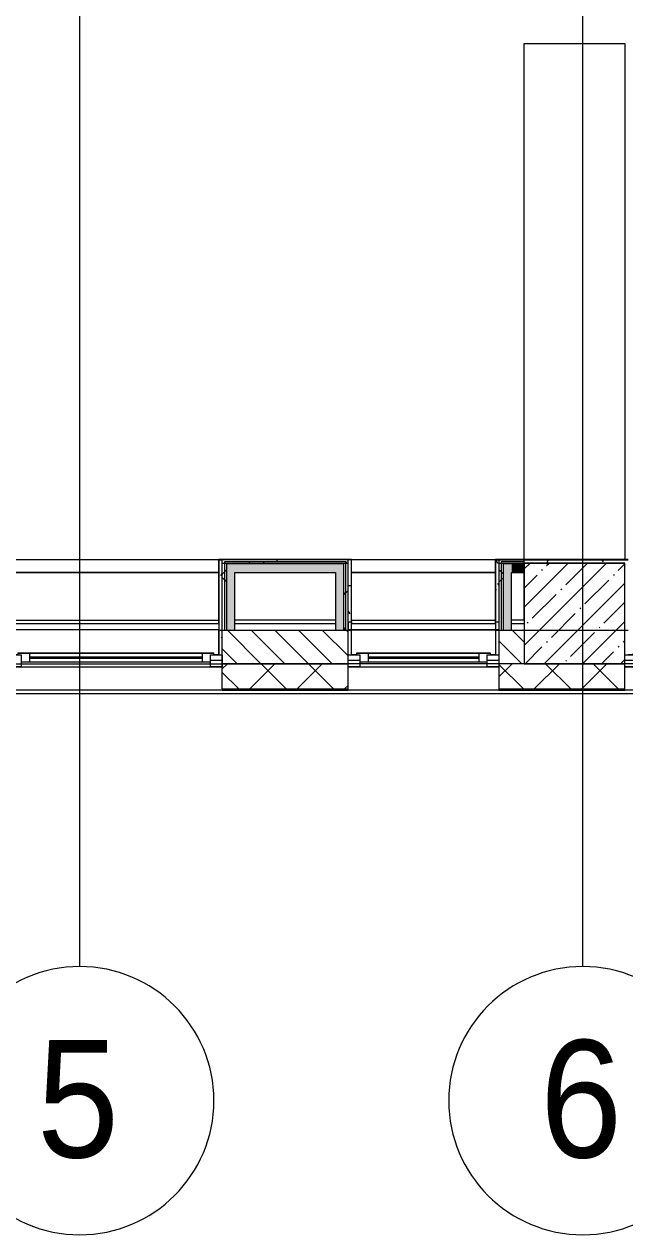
# Model space of a CAD drawing. Header units: millimetres. Extents: x -249154 to 415037, y -45458 to 354837.
# Drawn here: x 13744 to 17325, y -3642 to 3578 of the extents above; entities that cross this region are included whole.
import ezdxf

# ---------------------------------------------------------------- set-up
doc = ezdxf.new("R2010")
doc.units = ezdxf.units.MM
for name, color, linetype, lineweight in [('A-FLOR', 7, 'Continuous', 9), ('A-GLAZ', 7, 'Continuous', 9), ('A-GLAZ-1', 7, 'Continuous', 5), ('A-WALL', 7, 'Continuous', 5), ('I-WALL', 7, 'Continuous', 5), ('S-COLS-1', 7, 'Continuous', 5), ('Оси', 7, 'Continuous', 9), ('Оси-1', 7, 'Continuous', 20)]:
    doc.layers.add(name, color=color, linetype=linetype, lineweight=lineweight)
doc.layers.add('A-WALL-1', color=9, linetype='Continuous', lineweight=5, true_color=0x808080)
doc.layers.add('A-WALL-FNSH-1', color=9, linetype='Continuous', lineweight=5, true_color=0x808080)
doc.styles.add('Arial', font='arial.ttf', dxfattribs={"width": 0.9, "height": 700})
pattern_1 = [(0, (64.7, -136.06), (243.84, 60.96), [20.117, -162.763, 20.117, -162.763, -975.36]), (0, (64.7, -136.06), (243.84, 60.96), [-365.76, 20.117, -345.643, 20.117, -162.763, -426.72]), (0, (64.7, -136.06), (243.84, 60.96), [-914.4, 20.117, -101.803, 20.117, -284.683]), (120, (156.14, -105.58), (-174.7129, 180.69163), [20.117, -162.763, 20.117, -162.763, -975.36]), (120, (156.14, -105.58), (-174.7129, 180.69163), [-365.76, 20.117, -345.643, 20.117, -162.763, -426.72]), (120, (156.14, -105.58), (-174.7129, 180.69163), [-914.4, 20.117, -101.803, 20.117, -284.683]), (240, (186.62, 16.34), (-69.1271, -241.65163), [20.117, -162.763, 20.117, -162.763, -975.36]), (240, (186.62, 16.34), (-69.1271, -241.65163), [-365.76, 20.117, -345.643, 20.117, -162.763, -426.72]), (240, (186.62, 16.34), (-69.1271, -241.65163), [-914.4, 20.117, -101.803, 20.117, -284.683])]
pattern_2 = [(45, (64.7, -136.06), (-212.132, 212.132), []), (135, (64.7, -136.06), (-212.132, -212.132), [])]

# ---------------------------------------------------------------- blocks, each defined once
blk = doc.blocks.new('120_Окно_СКБ_2Ст - 120_Окно_СКБ_2Ст 2100х2500 _мал створка справа_-V24-Объем проектирования 1 этажа')
at = {"layer": 'A-GLAZ'}
for p, q in [((-1050, -127), (-1050, -57)), ((-1050, -57), (-980, -57)), ((-980, -57), (-980, -127)), ((150, -127), (150, -57)), ((150, -57), (220, -57)), ((220, -57), (220, -127)), ((980, -127), (980, -57)), ((980, -57), (1050, -57)), ((1050, -57), (1050, -127)), ((-980, -127), (-1050, -127)), ((-980, -127), (-1000, -127)), ((-1000, -127), (-1000, -137)), ((-1000, -137), (170, -137)), ((170, -137), (-1000, -137)), ((150, -87), (-980, -87)), ((-980, -87), (-980, -127)), ((-930, -137), (-930, -87)), ((100, -137), (100, -87)), ((150, -127), (150, -87)), ((220, -127), (150, -127)), ((170, -127), (150, -127)), ((170, -137), (170, -127)), ((220, -127), (200, -127)), ((200, -127), (200, -137)), ((200, -137), (1000, -137)), ((1000, -137), (200, -137)), ((980, -87), (220, -87)), ((220, -87), (220, -127)), ((270, -137), (270, -87)), ((930, -137), (930, -87)), ((980, -127), (980, -87)), ((1050, -127), (980, -127)), ((1000, -127), (980, -127)), ((1000, -137), (1000, -127))]:
    blk.add_line(p, q, dxfattribs=at)
at = {"layer": 'A-GLAZ-1'}
for p, q in [((1050, -57), (-1050, -57)), ((-1030, -127), (-1000, -127)), ((-930, -107), (100, -107)), ((100, -117), (-930, -117)), ((170, -127), (200, -127)), ((270, -107), (930, -107)), ((930, -117), (270, -117)), ((1000, -127), (1030, -127))]:
    blk.add_line(p, q, dxfattribs=at)
blk = doc.blocks.new('120_Окно_СКБ_1Ст - 120_Окно_СКБ_1Ст 900х2500_h_-V46-Объем проектирования 1 этажа')
at = {"layer": 'A-GLAZ'}
for p, q in [((-450, -127), (-450, -57)), ((-450, -57), (-380, -57)), ((-380, -57), (-380, -127)), ((380, -127), (380, -57)), ((380, -57), (450, -57)), ((450, -57), (450, -127)), ((-380, -127), (-450, -127)), ((-380, -127), (-400, -127)), ((-400, -127), (-400, -137)), ((-400, -137), (400, -137)), ((400, -137), (-400, -137)), ((380, -87), (-380, -87)), ((-380, -87), (-380, -127)), ((-330, -137), (-330, -87)), ((330, -137), (330, -87)), ((380, -127), (380, -87)), ((450, -127), (380, -127)), ((400, -127), (380, -127)), ((400, -137), (400, -127))]:
    blk.add_line(p, q, dxfattribs=at)
at = {"layer": 'A-GLAZ-1'}
for p, q in [((450, -57), (-450, -57)), ((-430, -127), (-400, -127)), ((-330, -107), (330, -107)), ((330, -117), (-330, -117)), ((400, -127), (430, -127))]:
    blk.add_line(p, q, dxfattribs=at)
blk = doc.blocks.new('120_Окно_СКБ_2Ст - 120_Окно_СКБ_2Ст 2100х2500 _мал створка справа_-22445857-Объем проектирования 1 этажа')
at = {"layer": 'A-GLAZ'}
for p, q in [((-1050, -127), (-1050, -57)), ((-1050, -57), (-980, -57)), ((-980, -57), (-980, -127)), ((150, -127), (150, -57)), ((150, -57), (220, -57)), ((220, -57), (220, -127)), ((980, -127), (980, -57)), ((980, -57), (1050, -57)), ((1050, -57), (1050, -127)), ((-980, -127), (-1050, -127)), ((-980, -127), (-1000, -127)), ((-1000, -127), (-1000, -137)), ((-1000, -137), (170, -137)), ((170, -137), (-1000, -137)), ((150, -87), (-980, -87)), ((-980, -87), (-980, -127)), ((-930, -137), (-930, -87)), ((100, -137), (100, -87)), ((150, -127), (150, -87)), ((220, -127), (150, -127)), ((170, -127), (150, -127)), ((170, -137), (170, -127)), ((220, -127), (200, -127)), ((200, -127), (200, -137)), ((200, -137), (1000, -137)), ((1000, -137), (200, -137)), ((980, -87), (220, -87)), ((220, -87), (220, -127)), ((270, -137), (270, -87)), ((930, -137), (930, -87)), ((980, -127), (980, -87)), ((1050, -127), (980, -127)), ((1000, -127), (980, -127)), ((1000, -137), (1000, -127))]:
    blk.add_line(p, q, dxfattribs=at)
at = {"layer": 'A-GLAZ-1'}
for p, q in [((1050, -57), (-1050, -57)), ((-1030, -127), (-1000, -127)), ((-930, -107), (100, -107)), ((100, -117), (-930, -117)), ((170, -127), (200, -127)), ((270, -107), (930, -107)), ((930, -117), (270, -117)), ((1000, -127), (1030, -127))]:
    blk.add_line(p, q, dxfattribs=at)
blk = doc.blocks.new('Зашивка приборов отопления19 - Зашивка приборов отопления-33282289-Объем проектирования 1 этажа')
at = {"layer": 'A-WALL'}
for p, q in [((12120, 520), (10060, 520)), ((10060, 445), (12120, 445)), ((12120, 445), (10060.9, 445)), ((10060.9, 445), (10060.9, 105)), ((10060.9, 105), (12120.2, 105))]:
    blk.add_line(p, q, dxfattribs=at)
blk = doc.blocks.new('Зашивка приборов отопления20 - Зашивка приборов отопления-33282357-Объем проектирования 1 этажа')
at = {"layer": 'A-WALL'}
for p, q in [((10940, 520), (10080, 520)), ((10940, 445), (10080, 445)), ((10080, 445), (10940, 445)), ((10060.9, 150), (10060.9, 105)), ((10060.9, 105), (10960, 105))]:
    blk.add_line(p, q, dxfattribs=at)
blk = doc.blocks.new('Ось сетки - D8-29747960-Объем проектирования 1 этажа')
at = {"layer": 'Оси-1'}
for start, end in [(360, 180), (180, 360)]:
    blk.add_arc((0, 0), 4, start, end, dxfattribs=at)

msp = doc.modelspace()

# ---------------------------------------------------------------- hatches: boundary and pattern name
at = {"layer": 'A-WALL'}
h = msp.add_hatch(dxfattribs=at)
h.set_pattern_fill('FP_2', color=256, style=0, pattern_type=2)
h.set_pattern_definition([(135, (64.7, -136.06), (-70.71068, -70.71068), [])])
h.paths.add_polyline_path([(7724.7, -236.1), (7724.7, -36.1), (6894.7, -36.1), (6894.7, -236.1)])
h.paths.add_polyline_path([(19424.7, -236.1), (20774.7, -236.1), (20774.7, -36.1), (19424.7, -36.1), (19424.7, -216.1)])
h.paths.add_polyline_path([(14924.7, -236.1), (15674.7, -236.1), (15674.7, -36.1), (14924.7, -36.1), (14924.7, -216.1)])
h.paths.add_polyline_path([(16574.7, -236.1), (16724.7, -236.1), (16724.7, -36.1), (16574.7, -36.1), (16574.7, -234.1)])
h.paths.add_polyline_path([(21674.7, -236.1), (21974.7, -236.1), (21974.7, -36.1), (21674.7, -36.1), (21674.7, -216.1)])
h.paths.add_polyline_path([(9974.7, -236.1), (9974.7, -36.1), (9224.4, -36.1), (9224.4, -236.1), (9424.4, -236.1)])
h.paths.add_polyline_path([(22574.7, -236.1), (22699.7, -236.1), (22699.7, -36.1), (22574.7, -36.1), (22574.7, -216.1)])
h.paths.add_polyline_path([(12120.3, -236.1), (12224.7, -236.1), (12224.7, -36.1), (12074.7, -36.1), (12074.7, -236.1)])
h.paths.add_polyline_path([(27374.7, -236.1), (28374.4, -236.1), (28374.4, -36.1), (27374.7, -36.1), (27374.7, -216.1)])
h.paths.add_polyline_path([(26474.7, -236.1), (26474.7, -36.1), (26224.7, -36.1), (26224.7, -236.1)])
h.paths.add_polyline_path([(25499.7, -236.1), (25624.7, -236.1), (25624.7, -36.1), (25499.7, -36.1), (25499.7, -216.1)])
h = msp.add_hatch(dxfattribs=at)
h.set_pattern_fill('FP_24', color=256, style=0, pattern_type=2)
h.set_pattern_definition([(45, (64.7, -136.06), (-141.42136, 141.42136), []), (135, (64.7, -136.06), (-141.42136, -141.42136), [])])
h.paths.add_polyline_path([(75756.8, -386.1), (75764.7, -386.1), (75764.7, -236.1), (74044.7, -236.1), (74044.7, -386.1), (75544.7, -386.1)])
h.paths.add_polyline_path([(70724.7, -386.1), (70724.7, -236.1), (67124.7, -236.1), (67124.7, -386.1), (69886.1, -386.1)])
h.paths.add_polyline_path([(72300.8, -386.1), (72344.7, -386.1), (72344.7, -236.1), (71624.7, -237.9), (71624.7, -386.1), (72144.7, -386.1)])
h.paths.add_polyline_path([(65224.7, -386.1), (66224.7, -386.1), (66224.7, -236.1), (65224.7, -236.1), (65224.7, -254.1)])
h.paths.add_polyline_path([(63774.7, -386.1), (64324.7, -386.1), (64324.7, -236.1), (63774.7, -236.1), (63774.7, -257.4)])
h.paths.add_polyline_path([(60974.7, -386.1), (61674.7, -386.1), (61674.7, -236.1), (60974.7, -236.1), (60974.7, -264.3)])
h.paths.add_polyline_path([(60074.7, -386.1), (60074.7, -236.1), (59324.7, -236.1), (59324.7, -386.1)])
h.paths.add_polyline_path([(57224.7, -386.1), (57224.7, -236.1), (56474.7, -236.1), (56474.7, -386.1)])
h.paths.add_polyline_path([(53374.7, -386.1), (53374.7, -236.1), (51936.2, -236.1), (51936.2, -386.1)])
h.paths.add_polyline_path([(49836.2, -386.1), (49836.2, -236.1), (49124.7, -236.1), (49124.7, -386.1), (49255.4, -386.1)])
h.paths.add_polyline_path([(48224.7, -386.1), (48224.7, -236.1), (47474.7, -236.1), (47474.7, -386.1)])
h.paths.add_polyline_path([(44374.7, -386.1), (44374.7, -236.1), (42802.2, -236.1), (42802.2, -386.1)])
h.paths.add_polyline_path([(38940.1, -386.1), (39104.7, -386.1), (39104.7, -236.1), (38054.7, -236.1), (38054.7, -386.1)])
h.paths.add_polyline_path([(40702.2, -386.1), (40702.2, -236.1), (40004.7, -236.1), (40004.7, -386.1)])
h.paths.add_polyline_path([(36877, -386.1), (37154.7, -386.1), (37154.7, -236.1), (36034.7, -236.1), (36034.7, -386.1)])
h.paths.add_polyline_path([(33934.7, -386.1), (33934.7, -236.1), (33074.7, -236.1), (33074.7, -386.1)])
h.paths.add_polyline_path([(30274.7, -386.1), (30274.7, -236.1), (29274.4, -236.1), (29274.4, -386.1)])
h.paths.add_polyline_path([(28374.4, -386.1), (28374.4, -236.1), (27374.7, -236.1), (27374.7, -386.1)])
h.paths.add_polyline_path([(26474.7, -386.1), (26474.7, -236.1), (25499.7, -236.1), (25499.7, -386.1)])
h.paths.add_polyline_path([(22699.7, -386.1), (22699.7, -236.1), (21674.7, -236.1), (21674.7, -386.1)])
h.paths.add_polyline_path([(19424.7, -386.1), (20774.7, -386.1), (20774.7, -236.1), (19424.7, -236.1), (19424.7, -367.6)])
h.paths.add_polyline_path([(17324.7, -386.1), (17324.7, -236.1), (16574.7, -236.1), (16574.7, -386.1)])
h.paths.add_polyline_path([(14924.7, -386.1), (15674.7, -386.1), (15674.7, -236.1), (14924.7, -236.1), (14924.7, -378.8)])
h.paths.add_polyline_path([(12120.3, -386.1), (12824.7, -384.1), (12824.7, -236.1), (12074.7, -236.1), (12074.7, -386.1)])
h.paths.add_polyline_path([(7994.1, -386.1), (8324.4, -386.1), (8324.4, -236.1), (6894.7, -236.1), (6894.7, -386.1), (7724.7, -386.1)])
h.paths.add_polyline_path([(9224.4, -386.1), (9974.7, -386.1), (9974.7, -236.1), (9224.4, -236.1), (9224.4, -254.1)])
h.paths.add_polyline_path([(174.7, -386.1), (3794.7, -386.1), (3794.7, -236.1), (-195.3, -236.1), (-195.3, -386.1), (-45.3, -386.1)])
at = {"layer": 'I-WALL'}
h = msp.add_hatch(dxfattribs=at)
h.set_pattern_fill('FP_191', color=256, style=0, pattern_type=2)
h.set_pattern_definition(pattern_1)
h.paths.add_polyline_path([(14904.7, -36.1), (14924.7, -36.1), (14924.7, 383.9), (14904.7, 383.9), (14904.7, -16.1)])
h = msp.add_hatch(dxfattribs=at)
h.set_pattern_fill('FP_191', color=256, style=0, pattern_type=2)
h.set_pattern_definition(pattern_1)
h.paths.add_polyline_path([(15649.7, 363.9), (15694.7, 363.9), (15694.7, 383.9), (14924.7, 383.9), (14924.7, 363.9), (15599.7, 363.9)])
h = msp.add_hatch(dxfattribs=at)
h.set_pattern_fill('FP_192', color=256, style=0, pattern_type=2)
h.set_pattern_definition(pattern_2)
h.paths.add_polyline_path([(14924.7, -36.1), (14937.2, -36.1), (14937, 363.9), (14924.7, 363.9), (14924.7, -16.1)])
h = msp.add_hatch(dxfattribs=at)
h.set_pattern_fill('FP_192', color=256, style=0, pattern_type=2)
h.set_pattern_definition(pattern_2)
h.paths.add_polyline_path([(14949.7, -36.1), (14949.7, 363.9), (14937.2, 363.9), (14937.2, -36.1)])
h = msp.add_hatch(dxfattribs=at)
h.set_pattern_fill('FP_192', color=256, style=0, pattern_type=2)
h.set_pattern_definition(pattern_2)
h.paths.add_polyline_path([(14999.7, 358.9), (15662.2, 358.9), (15662.2, 363.9), (14949.7, 363.9), (14949.7, 358.9), (14957, 358.9)])
h = msp.add_hatch(dxfattribs=at)
h.set_pattern_fill('FP_192', color=256, style=0, pattern_type=2)
h.set_pattern_definition(pattern_2)
h.paths.add_polyline_path([(15674.7, -36.1), (15674.7, 363.9), (15662.2, 363.9), (15662.2, -36.1)])
h = msp.add_hatch(dxfattribs=at)
h.set_pattern_fill('FP_191', color=256, style=0, pattern_type=2)
h.set_pattern_definition(pattern_1)
h.paths.add_polyline_path([(15675.6, 13.9), (15694.7, 13.9), (15694.7, 363.9), (15674.7, 363.9), (15674.7, 13.9)])
h = msp.add_hatch(dxfattribs=at)
h.set_pattern_fill('FP_191', color=256, style=0, pattern_type=2)
h.set_pattern_definition(pattern_1)
h.paths.add_polyline_path([(16554.7, 363.9), (17324.7, 363.9), (17324.7, 383.9), (16554.7, 383.9), (16554.7, 371.4)])
h = msp.add_hatch(dxfattribs=at)
h.set_pattern_fill('FP_191', color=256, style=0, pattern_type=2)
h.set_pattern_definition(pattern_1)
h.paths.add_polyline_path([(16574.7, 13.9), (16574.7, 363.9), (16554.7, 363.4), (16554.7, 13.9)])
h = msp.add_hatch(dxfattribs=at)
h.set_pattern_fill('FP_192', color=256, style=0, pattern_type=2)
h.set_pattern_definition(pattern_2)
h.paths.add_polyline_path([(16585.6, -36.1), (16587.2, -36.1), (16587, 363.9), (16574.7, 363.9), (16574.7, -36.1)])
h = msp.add_hatch(dxfattribs=at)
h.set_pattern_fill('FP_192', color=256, style=0, pattern_type=2)
h.set_pattern_definition(pattern_2)
h.paths.add_polyline_path([(16587.2, -36.1), (16599.7, -36.1), (16599.7, 363.9), (16587.2, 363.9), (16587.2, -16.1)])
h = msp.add_hatch(dxfattribs=at)
h.set_pattern_fill('FP_192', color=256, style=0, pattern_type=2)
h.set_pattern_definition(pattern_2)
h.paths.add_polyline_path([(16649.7, 358.9), (16724.7, 358.9), (16723.4, 363.9), (16599.7, 363.9), (16599.7, 358.9)])
for points in [[(14999.7, -36.1), (14999.7, 358.9), (14949.7, 358.9), (14949.7, -36.1), (14957, -36.1)], [(14999.7, 308.9), (15649.7, 308.9), (15649.7, 358.9), (14999.7, 358.9)], [(15649.7, -36.1), (15649.7, 308.9), (15599.7, 308.9), (15599.7, -36.1)], [(16602, -36.1), (16649.7, -36.1), (16649.7, 358.9), (16599.7, 358.9), (16599.7, -36.1)], [(16723.4, 308.9), (16724.7, 308.9), (16723.4, 358.9), (16649.7, 358.9), (16649.7, 308.9)]]:
    msp.add_hatch(color=256, dxfattribs=at).paths.add_polyline_path(points)
h = msp.add_hatch(dxfattribs=at)
h.set_pattern_fill('FP_192', color=256, style=0, pattern_type=2)
h.set_pattern_definition(pattern_2)
h.paths.add_polyline_path([(15662.2, -36.1), (15662.2, 358.9), (15649.7, 358.9), (15649.7, -36.1)])
h = msp.add_hatch(dxfattribs=at)
h.set_pattern_fill('FP_191', color=256, style=0, pattern_type=2)
h.set_pattern_definition(pattern_1)
h.paths.add_polyline_path([(14904.7, -184.1), (14924.7, -184.1), (14924.7, -36.1), (14904.7, -36.1), (14904.7, -174.1)])
at = {"layer": 'S-COLS-1'}
h = msp.add_hatch(dxfattribs=at)
h.set_pattern_fill('FP_1', color=256, style=0, pattern_type=2)
h.set_pattern_definition([(45, (64.7, -136.06), (-114.0493, 114.0493), []), (45, (178.75, -136.06), (-114.0493, 114.0493), [201.612, -40.322, 6.706, -33.617])])
h.paths.add_polyline_path([(16724.7, -236.1), (17324.7, -236.1), (17324.7, 363.9), (16724.7, 363.9), (16724.7, -230.5)])

# ---------------------------------------------------------------- linework, layer by layer
at = {"layer": 'A-FLOR'}
for p, q in [((16724.7, 383.9), (16724.7, 3463.9)), ((16724.7, 3463.9), (17324.7, 3463.9)), ((17324.7, 3463.9), (17324.7, 383.9)), ((17343.8, 383.9), (16554.7, 383.9)), ((14904.7, 308.9), (12844.7, 308.9)), ((14999.7, 308.9), (15214.9, 308.9)), ((16554.7, 308.9), (15694.7, 308.9)), ((16723.4, 308.9), (16723.4, 24.2)), ((12844.7, 24.2), (14904.7, 24.2)), ((15599.7, 24.2), (14999.7, 24.2)), ((15694.7, 24.2), (16554.7, 24.2)), ((16723.4, 24.2), (16649.7, 24.2))]:
    msp.add_line(p, q, dxfattribs=at)
at = {"layer": 'A-WALL'}
for p, q in [((14904.7, 4.9), (14904.7, 383.9)), ((14937.2, 371.4), (14937.2, -36.1)), ((15662.2, 371.4), (14937.2, 371.4)), ((15662.2, -36.1), (15662.2, 371.4)), ((16587.2, 371.4), (16587.2, -36.1)), ((16724.7, 371.4), (16587.2, 371.4)), ((14949.7, 358.9), (14949.7, -36.1)), ((15649.7, 358.9), (14949.7, 358.9)), ((15649.7, -36.1), (15649.7, 358.9)), ((16599.7, 358.9), (16599.7, -36.1)), ((16724.7, 358.9), (16599.7, 358.9)), ((8324.7, -236.1), (15674.7, -236.1)), ((21974.7, -236.1), (14924.7, -236.1)), ((72344.7, -416.1), (-225.3, -416.1)), ((14924.7, -394.1), (12824.7, -394.1)), ((14924.7, -386.1), (15674.7, -386.1)), ((14924.7, -389.1), (15674.7, -389.1)), ((16574.7, -394.1), (15674.7, -394.1)), ((16574.7, -386.1), (17324.7, -386.1)), ((16574.7, -389.1), (17324.7, -389.1)), ((19424.7, -394.1), (17324.7, -394.1))]:
    msp.add_line(p, q, dxfattribs=at)
at = {"layer": 'A-WALL-1'}
for p, q in [((14924.7, -386.1), (14924.7, 383.9)), ((15694.7, 383.9), (14924.7, 383.9)), ((14924.7, 363.9), (15674.7, 363.9)), ((15674.7, -386.1), (15674.7, 383.9)), ((15694.7, 13.9), (15694.7, 383.9)), ((16554.7, 383.9), (16554.7, 13.9)), ((16574.7, 383.9), (16574.7, -386.1)), ((16574.7, 363.9), (17324.7, 363.9)), ((16724.7, 308.9), (16724.7, 383.9)), ((17324.7, -386.1), (17324.7, 363.9)), ((14999.7, -36.1), (14999.7, 308.9)), ((15214.9, 308.9), (15599.7, 308.9)), ((15599.7, 308.9), (15599.7, -36.1)), ((16649.7, -36.1), (16649.7, 308.9)), ((16649.7, 308.9), (16724.7, 308.9)), ((14904.7, 4.9), (14904.7, -36.1)), ((15674.7, 13.9), (15694.7, 13.9)), ((16554.7, 13.9), (16574.7, 13.9)), ((14904.7, -36.1), (15694.7, -36.1)), ((15694.7, -184.1), (15694.7, -36.1)), ((16554.7, -36.1), (17344.7, -36.1)), ((16554.7, -36.1), (16554.7, -184.1)), ((14904.7, -184.1), (14924.7, -184.1)), ((15674.7, -184.1), (15694.7, -184.1)), ((16554.7, -184.1), (16574.7, -184.1)), ((17324.7, -184.1), (17344.7, -184.1))]:
    msp.add_line(p, q, dxfattribs=at)
at = {"layer": 'A-WALL-FNSH-1'}
for p, q in [((15695.7, 384.9), (14903.7, 384.9)), ((14903.7, 384.9), (14903.7, 4.9)), ((14904.7, 383.9), (14924.7, 383.9)), ((15695.7, 13.9), (15695.7, 383.9)), ((17345.7, 384.9), (16553.5, 384.9)), ((16553.5, 383.9), (16553.5, 4.4)), ((16554.5, 4.4), (16554.5, 383.9)), ((16554.5, 383.9), (17344.7, 383.9)), ((14903.7, 4.9), (14904.7, 4.9)), ((15694.7, 13.9), (15695.7, 13.9)), ((16553.5, 4.4), (16554.5, 4.4)), ((14903.7, -36.1), (14903.7, -184.1)), ((14904.7, -36.1), (14903.7, -36.1)), ((14904.7, -184.1), (14904.7, -36.1)), ((15695.7, -36.1), (15694.7, -36.1)), ((15695.7, -184.1), (15695.7, -36.1)), ((16553.7, -36.1), (16553.7, -184.1)), ((16554.7, -36.1), (16553.7, -36.1)), ((14903.7, -184.1), (14904.7, -184.1)), ((15694.7, -184.1), (15695.7, -184.1)), ((16553.7, -184.1), (16554.7, -184.1)), ((14924.7, -386.1), (14924.7, -394.1)), ((14924.7, -394.1), (15674.7, -394.1)), ((15674.7, -394.1), (15674.7, -386.1)), ((16574.7, -386.1), (16574.7, -394.1)), ((16574.7, -394.1), (17324.7, -394.1)), ((17324.7, -394.1), (17324.7, -386.1))]:
    msp.add_line(p, q, dxfattribs=at)
at = {"layer": 'I-WALL'}
for p, q in [((12845.2, 384.9), (14903.7, 384.9)), ((14903.7, 383.9), (12845.7, 383.9)), ((15695.7, 384.9), (16553.5, 384.9)), ((15695.7, 384.9), (15695.7, 383.9)), ((16553.5, 383.9), (15695.7, 383.9)), ((16553.5, 383.9), (16553.5, 384.9)), ((12844.7, 3.9), (14904.7, 3.9)), ((14999.7, 3.9), (15599.7, 3.9)), ((15694.7, -36.1), (15694.7, 13.9)), ((15695.7, 4.4), (15694.7, 4.4)), ((15694.7, 3.9), (16554.7, 3.9)), ((15695.7, 13.9), (15695.7, 4.4)), ((16554.7, 13.9), (16554.7, -36.1)), ((16649.7, 3.9), (16724.7, 3.9)), ((16553.7, -36.1), (15695.7, -36.1)), ((14924.7, -216.1), (14854.7, -216.1)), ((15744.7, -216.1), (15674.7, -216.1)), ((16574.7, -216.1), (16504.7, -216.1)), ((17394.7, -216.1), (17324.7, -216.1))]:
    msp.add_line(p, q, dxfattribs=at)
at = {"layer": 'S-COLS-1'}
for p, q in [((17324.7, 363.9), (16724.7, 363.9)), ((16724.7, 363.9), (16724.7, -236.1)), ((17324.7, -236.1), (17324.7, 363.9)), ((16724.7, -236.1), (17324.7, -236.1))]:
    msp.add_line(p, q, dxfattribs=at)
at = {"layer": 'Оси'}
for points in [[(14074.7, -2042.3), (14074.7, 2957.7), (14074.7, 22262), (14074.7, 27262)], [(17074.7, -2042.3), (17074.7, 2957.7), (17074.7, 22262), (17074.7, 27262)]]:
    msp.add_lwpolyline(points, dxfattribs=at)

# ---------------------------------------------------------------- block references
at = {"layer": 'A-GLAZ', "color": 3, "rotation": 180}
for name, p in [('120_Окно_СКБ_2Ст - 120_Окно_СКБ_2Ст 2100х2500 _мал створка справа_-V24-Объем проектирования 1 этажа', (13874.7, -311.1)), ('120_Окно_СКБ_1Ст - 120_Окно_СКБ_1Ст 900х2500_h_-V46-Объем проектирования 1 этажа', (16124.7, -311.1)), ('120_Окно_СКБ_2Ст - 120_Окно_СКБ_2Ст 2100х2500 _мал створка справа_-22445857-Объем проектирования 1 этажа', (18374.7, -311.1))]:
    msp.add_blockref(name, p, dxfattribs=at)
at = {"layer": 'A-WALL'}
for name, p in [('Зашивка приборов отопления19 - Зашивка приборов отопления-33282289-Объем проектирования 1 этажа', (2784.7, -136.1)), ('Зашивка приборов отопления20 - Зашивка приборов отопления-33282357-Объем проектирования 1 этажа', (5614.7, -136.1))]:
    msp.add_blockref(name, p, dxfattribs=at)
at = {"layer": 'Оси-1', "xscale": 199.9999999999999, "yscale": 199.9999999999999, "zscale": 199.9999999999999}
for p in [(14074.7, -2842.3), (17074.7, -2842.3)]:
    msp.add_blockref('Ось сетки - D8-29747960-Объем проектирования 1 этажа', p, dxfattribs=at)

# ---------------------------------------------------------------- texts
at = {"layer": 'Оси', "char_height": 700, "width": 606.076, "attachment_point": 1, "style": 'Arial'}
for s, insert in [('\\fArial|b0|i0|c204|p34|;\\W.9;5', (13819.7, -2481)), ('\\fArial|b0|i0|c204|p34|;\\W.9;6', (16819.7, -2481))]:
    msp.add_mtext(s, dxfattribs=dict(at, insert=insert))

doc.saveas('drawing.dxf')
